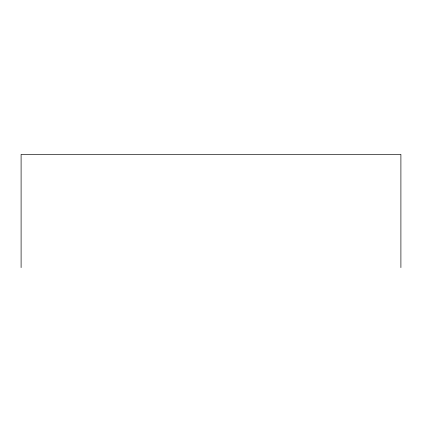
<?xml version="1.0" encoding="UTF-8"?>
<svg xmlns="http://www.w3.org/2000/svg" width="422" height="422" viewBox="0 0 422 422"><rect width="100%" height="100%" fill="white"/><g stroke="black" fill="none" stroke-linecap="round" stroke-linejoin="round"><path stroke-width="0.63" d="M400.9 267.617L400.9 154.383L21.1 154.383L21.1 267.617"/></g></svg>
